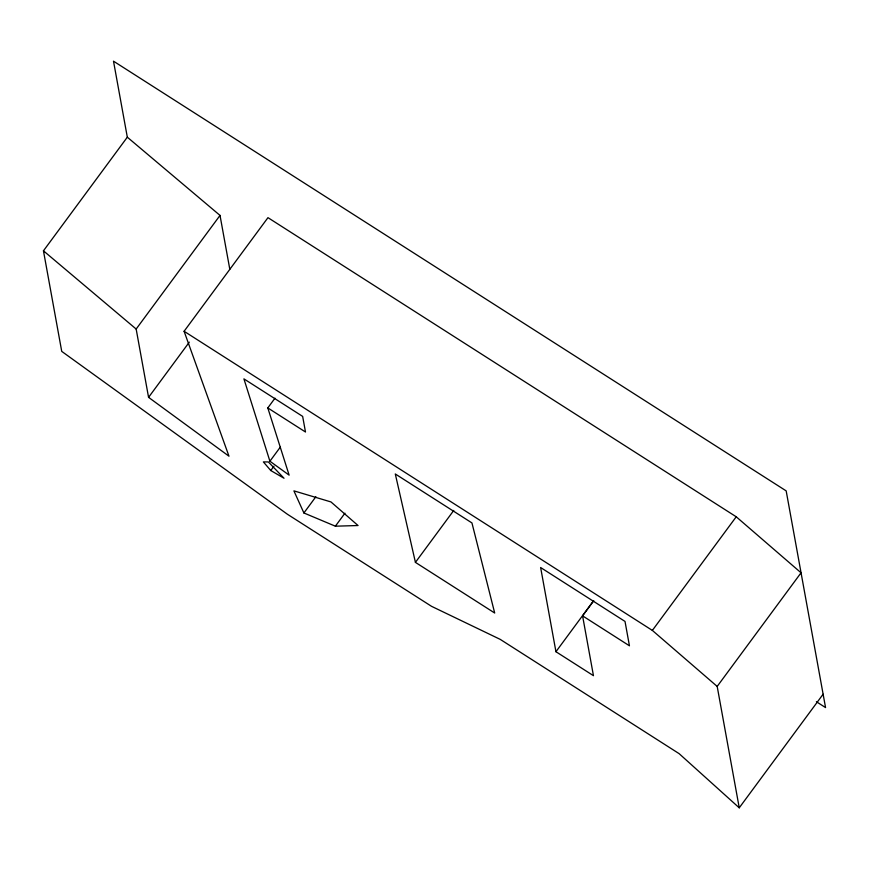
<?xml version="1.0" encoding="UTF-8"?>
<svg xmlns="http://www.w3.org/2000/svg" width="869" height="869" viewBox="0 0 869 869"><rect width="100%" height="100%" fill="white"/><g stroke="black" fill="none" stroke-linecap="round" stroke-linejoin="round"><path stroke-width="1.3" d="M823.117 694.201L739.247 807.822L679.124 753.651L500.196 639.356L431.556 606.334L287.411 514.252L61.732 351.38L43.45 250.815L127.319 137.183L113.502 61.178L786.173 490.887L825.55 707.572L816.393 701.728M739.247 807.822L717.186 686.423L801.055 572.79L736.228 516.783L267.967 217.652L184.098 331.285L228.982 456.203L148.566 397.35L136.161 329.047L220.02 215.414L127.319 137.183M148.566 397.35L189.301 342.158M267.804 407.93L305.486 432.002L302.651 416.392L243.917 378.873L269.911 461.222L289.127 475.137L267.804 407.93L274.984 398.187M269.911 461.222L280.285 447.155M270.77 470.52L263.35 461.895L268.38 461.96L284.033 478.254L270.77 470.52L273.963 466.197M303.9 512.971L293.896 490.855L330.959 501.934L358.05 525.528L335.369 526.19L303.9 512.971L315.871 496.742M335.369 526.19L344.95 513.199M415.425 562.373L395.297 473.974L471.943 522.932L494.689 613.014L415.425 562.373L453.759 510.429M593.755 600.707L582.578 615.849L593.451 675.68L555.943 651.717L593.484 600.859M717.186 686.423L652.358 630.416L736.228 516.783M184.098 331.285L652.358 630.416M582.578 615.849L629.438 645.797L625.017 621.433L540.637 567.533L555.943 651.717M43.45 250.815L136.161 329.047M220.02 215.414L229.807 269.271"/></g></svg>
